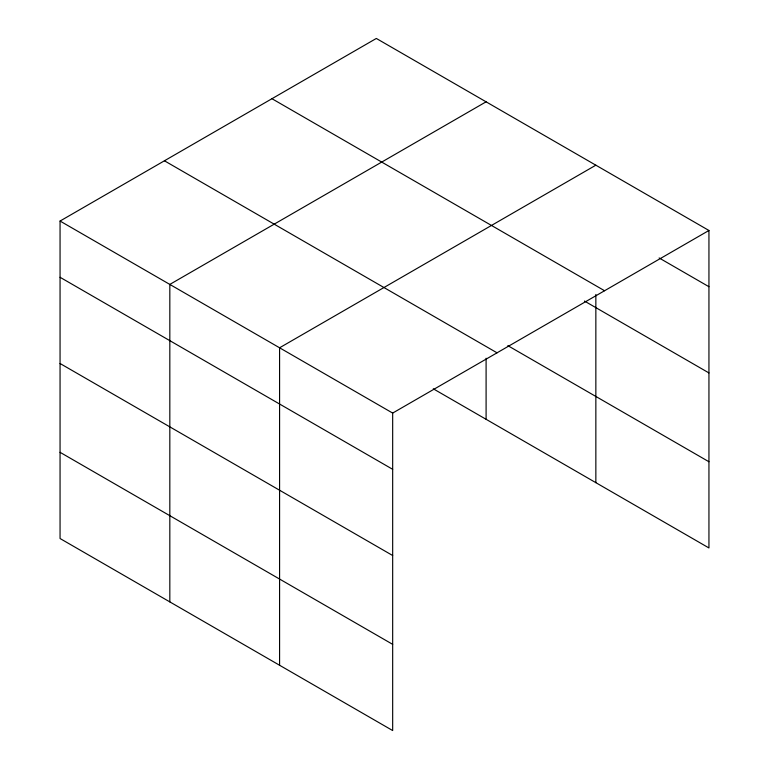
<?xml version="1.0" encoding="UTF-8"?>
<svg xmlns="http://www.w3.org/2000/svg" width="769" height="769" viewBox="0 0 769 769"><rect width="100%" height="100%" fill="white"/><g stroke="black" fill="none" stroke-linecap="round" stroke-linejoin="round"><path stroke-width="1.15" d="M392.671 555.516L392.671 413.078L60.059 221.049L60.059 538.521L392.671 730.55L392.671 555.516L60.059 363.497M595.85 294.46L595.85 482.663M433.283 388.806L708.941 547.951L708.941 230.479L376.329 38.45L60.059 221.049M486.095 101.816L169.824 284.415L169.824 601.887M595.85 165.191L279.58 347.79L279.58 665.262M392.671 413.078L708.941 230.479M659.139 257.961L708.941 286.712M271.966 98.711L604.569 290.74M584.459 301.054L708.941 372.927M507.838 345.637L708.941 461.746M164.431 160.788L497.034 352.817M60.059 277.282L392.671 469.311M60.059 452.316L392.671 644.345M486.095 358.229L486.095 419.297"/></g></svg>
